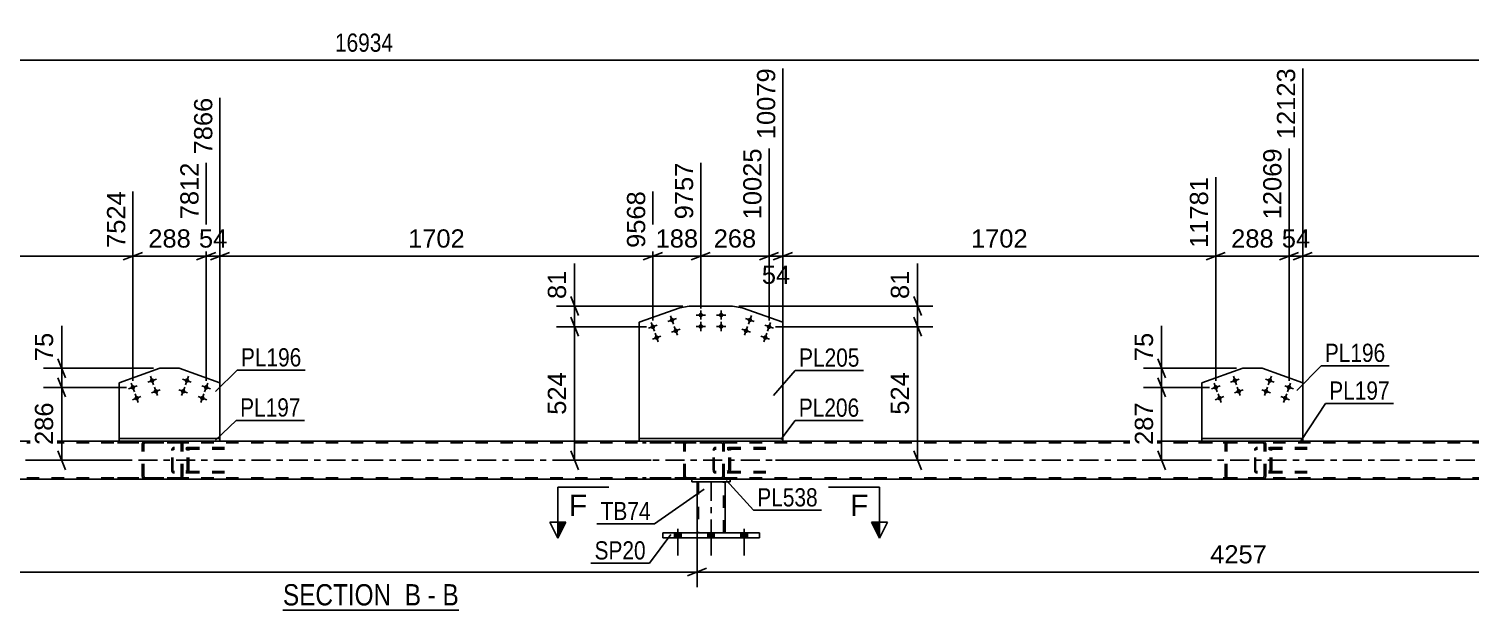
# Model space of a CAD drawing. Header units: millimetres. Extents: x -73 to 768, y -405 to 189.
# Drawn here: x 314.4 to 541, y -249.4 to -158 of the extents above; entities that cross this region are included whole.
import ezdxf

# ---------------------------------------------------------------- set-up
doc = ezdxf.new("R2010")
doc.units = ezdxf.units.MM
doc.linetypes.add('DXK_LINE_DOT2', pattern=[3.9198, 1.9599, -1.9599])
doc.linetypes.add('DXK_LINE_DOT3', pattern=[5.9187, 2.979, -0.9799, 0.9799, -0.9799])
doc.styles.add('Arial', font='ARIAL.TTF', dxfattribs={"height": 0.2})
doc.styles.add('Arial Narrow', font='ARIALN.TTF', dxfattribs={"height": 0.2})

# ---------------------------------------------------------------- blocks, each defined once
blk = doc.blocks.new('Unknown-122572935-17 - 5860')
at = {"color": 6, "linetype": 'Continuous'}
blk.add_line((354.33, -249.39), (381.97, -249.39), dxfattribs=at)
at = {"color": 0, "linetype": 'Continuous'}
blk.add_wipeout([(372.44, -248.64), (372.44, -245.14), (354.33, -245.14), (354.33, -248.64)], dxfattribs=at)
at = {"color": 7, "linetype": 'Continuous', "style": 'Arial Narrow'}
blk.add_text('SECTION ', height=3.34, dxfattribs=at).set_placement((354.33, -248.64))
at = {"color": 0, "linetype": 'Continuous'}
blk.add_wipeout([(376.04, -248.64), (376.04, -245.14), (373.49, -245.14), (373.49, -248.64)], dxfattribs=at)
at = {"color": 7, "linetype": 'Continuous', "style": 'Arial Narrow'}
blk.add_text('B', height=3.34, dxfattribs=at).set_placement((373.49, -248.64))
at = {"color": 0, "linetype": 'Continuous'}
blk.add_wipeout([(378.37, -248.64), (378.37, -245.14), (377.09, -245.14), (377.09, -248.64)], dxfattribs=at)
at = {"color": 7, "linetype": 'Continuous', "style": 'Arial Narrow'}
blk.add_text('-', height=3.34, dxfattribs=at).set_placement((377.09, -248.64))
at = {"color": 0, "linetype": 'Continuous'}
blk.add_wipeout([(381.97, -248.64), (381.97, -245.14), (379.42, -245.14), (379.42, -248.64)], dxfattribs=at)
at = {"color": 7, "linetype": 'Continuous', "style": 'Arial Narrow'}
blk.add_text('B', height=3.34, dxfattribs=at).set_placement((379.42, -248.64))
blk = doc.blocks.new('Part-122572935-5940 - 5860')
at = {"color": 7, "linetype": 'DXK_LINE_DOT2'}
for p, q in [((508.35, -222.82), (496, -222.82)), ((508.35, -223.06), (496, -223.06)), ((502.52, -223.11), (502.48, -223.3)), ((502.48, -228.34), (502.48, -223.3)), ((502.74, -223.3), (502.76, -223.21)), ((502.74, -228.34), (502.74, -223.3)), ((502.76, -223.21), (502.81, -223.13)), ((502.99, -222.82), (502.8, -222.85)), ((502.81, -223.13), (502.89, -223.08)), ((502.89, -223.08), (502.99, -223.06)), ((508.55, -222.85), (508.35, -222.82)), ((508.35, -223.06), (508.45, -223.08)), ((508.45, -223.08), (508.54, -223.13)), ((508.54, -223.13), (508.59, -223.21)), ((508.59, -223.21), (508.61, -223.3)), ((508.61, -228.34), (508.61, -223.3)), ((508.87, -223.3), (508.83, -223.11)), ((508.87, -228.34), (508.87, -223.3)), ((508.35, -228.58), (496, -228.58)), ((508.35, -228.82), (496, -228.82)), ((502.48, -228.34), (502.52, -228.52)), ((502.76, -228.43), (502.74, -228.34)), ((502.81, -228.51), (502.76, -228.43)), ((502.8, -228.78), (502.99, -228.82)), ((502.89, -228.56), (502.81, -228.51)), ((502.99, -228.58), (502.89, -228.56)), ((508.45, -228.56), (508.35, -228.58)), ((508.35, -228.82), (508.55, -228.78)), ((508.54, -228.51), (508.45, -228.56)), ((508.59, -228.43), (508.54, -228.51)), ((508.61, -228.34), (508.59, -228.43)), ((508.83, -228.52), (508.87, -228.34))]:
    blk.add_line(p, q, dxfattribs=at)
for centre, start, end in [((502.97, -223.32), 110.7583, 155.68), ((508.37, -223.32), 24.32, 69.2417), ((502.97, -228.32), 204.32, 249.2417), ((508.37, -228.32), 290.7583, 335.68)]:
    blk.add_arc(centre, 0.496, start, end, dxfattribs=at)
blk = doc.blocks.new('Part-122572935-5867 - 5860')
at = {"color": 2, "linetype": 'Continuous'}
for p, q in [((498.84, -213.64), (505.25, -211.37)), ((505.25, -211.37), (508.28, -211.37)), ((508.28, -211.37), (514.69, -213.64)), ((498.84, -222.42), (498.84, -213.64)), ((514.69, -213.64), (514.69, -222.42))]:
    blk.add_line(p, q, dxfattribs=at)
at = {"color": 7, "linetype": 'DXK_LINE_DOT2'}
blk.add_line((514.69, -222.42), (498.84, -222.42), dxfattribs=at)
blk = doc.blocks.new('Bolt-122572935-5870 - 5860')
at = {"linetype": 'Continuous'}
for points in [[(428.09, -203.89, -1), (427.41, -203.65, -1)], [(427.49, -205.59, -1), (426.81, -205.35, -1)], [(430.51, -206.66, -1), (429.83, -206.42, -1)], [(431.11, -204.96, -1), (430.43, -204.72, -1)]]:
    blk.add_hatch(color=1, dxfattribs=at).paths.add_polyline_path(points)
at = {"color": 1, "linetype": 'Continuous'}
for p, q in [((428.43, -204.01), (427.08, -203.53)), ((427.99, -203.09), (427.51, -204.45)), ((427.83, -205.71), (426.47, -205.23)), ((427.39, -204.79), (426.91, -206.15)), ((430.41, -205.86), (429.93, -207.22)), ((431.45, -205.08), (430.09, -204.6)), ((431.01, -204.16), (430.53, -205.52)), ((430.85, -206.78), (429.49, -206.3))]:
    blk.add_line(p, q, dxfattribs=at)
blk = doc.blocks.new('Bolt-122572935-5997 - 5860')
at = {"linetype": 'Continuous'}
for points in [[(415.92, -238.02), (416.96, -238.02), (416.96, -237.22), (415.92, -237.22)], [(415.92, -238.02), (416.96, -238.02), (416.96, -237.22), (415.92, -237.22)], [(415.92, -238.02), (416.96, -238.02), (416.96, -237.22), (415.92, -237.22)], [(421.12, -238.02), (422.16, -238.02), (422.16, -237.22), (421.12, -237.22)], [(421.12, -238.02), (422.16, -238.02), (422.16, -237.22), (421.12, -237.22)], [(426.32, -238.02), (427.36, -238.02), (427.36, -237.22), (426.32, -237.22)], [(426.32, -238.02), (427.36, -238.02), (427.36, -237.22), (426.32, -237.22)], [(426.32, -238.02), (427.36, -238.02), (427.36, -237.22), (426.32, -237.22)]]:
    blk.add_hatch(color=1, dxfattribs=at).paths.add_polyline_path(points)
at = {"color": 1, "linetype": 'Continuous'}
for p, q in [((415.92, -237.22), (415.92, -238.02)), ((415.92, -237.22), (415.92, -238.02)), ((415.92, -237.22), (415.92, -238.02)), ((416.44, -236.62), (416.44, -240.82)), ((416.44, -236.62), (416.44, -240.82)), ((416.44, -236.62), (416.44, -240.82)), ((416.96, -237.22), (416.96, -238.02)), ((416.96, -237.22), (416.96, -238.02)), ((416.96, -237.22), (416.96, -238.02)), ((421.12, -237.22), (421.12, -238.02)), ((421.12, -237.22), (421.12, -238.02)), ((421.64, -236.62), (421.64, -240.82)), ((421.64, -236.62), (421.64, -240.82)), ((422.16, -237.22), (422.16, -238.02)), ((422.16, -237.22), (422.16, -238.02)), ((426.32, -237.22), (426.32, -238.02)), ((426.32, -237.22), (426.32, -238.02)), ((426.32, -237.22), (426.32, -238.02)), ((426.84, -236.62), (426.84, -240.82)), ((426.84, -236.62), (426.84, -240.82)), ((426.84, -236.62), (426.84, -240.82)), ((427.36, -237.22), (427.36, -238.02)), ((427.36, -237.22), (427.36, -238.02)), ((427.36, -237.22), (427.36, -238.02))]:
    blk.add_line(p, q, dxfattribs=at)
blk = doc.blocks.new('Bolt-122572935-5862 - 5860')
at = {"linetype": 'Continuous'}
for points in [[(509.85, -213.41, -1), (509.17, -213.17, -1)], [(509.25, -215.1, -1), (508.57, -214.86, -1)], [(512.87, -214.48, -1), (512.19, -214.24, -1)], [(512.26, -216.17, -1), (511.59, -215.93, -1)]]:
    blk.add_hatch(color=1, dxfattribs=at).paths.add_polyline_path(points)
at = {"color": 1, "linetype": 'Continuous'}
for p, q in [((509.75, -212.61), (509.27, -213.97)), ((509.59, -215.23), (508.23, -214.74)), ((509.15, -214.31), (508.67, -215.66)), ((510.19, -213.53), (508.83, -213.05)), ((513.21, -214.6), (511.85, -214.12)), ((512.77, -213.68), (512.29, -215.04)), ((512.6, -216.3), (511.25, -215.81)), ((512.17, -215.38), (511.68, -216.73))]:
    blk.add_line(p, q, dxfattribs=at)
blk = doc.blocks.new('Bolt-122572935-5868 - 5860')
at = {"linetype": 'Continuous'}
for points in [[(415.85, -203.65, -1), (415.17, -203.89, -1)], [(412.83, -204.72, -1), (412.15, -204.96, -1)], [(413.43, -206.42, -1), (412.76, -206.66, -1)], [(416.45, -205.35, -1), (415.77, -205.59, -1)]]:
    blk.add_hatch(color=1, dxfattribs=at).paths.add_polyline_path(points)
at = {"color": 1, "linetype": 'Continuous'}
for p, q in [((416.19, -203.53), (414.83, -204.01)), ((415.27, -203.1), (415.75, -204.45)), ((413.17, -204.6), (411.81, -205.08)), ((412.25, -204.17), (412.73, -205.52)), ((412.85, -205.86), (413.34, -207.22)), ((416.79, -205.23), (415.43, -205.71)), ((415.87, -204.79), (416.35, -206.15)), ((413.77, -206.3), (412.42, -206.78))]:
    blk.add_line(p, q, dxfattribs=at)
blk = doc.blocks.new('Bolt-122572935-5869 - 5860')
at = {"linetype": 'Continuous'}
for points in [[(420.39, -202.99, -1), (419.67, -202.99, -1)], [(423.59, -202.99, -1), (422.87, -202.99, -1)], [(420.39, -204.79, -1), (419.67, -204.79, -1)], [(423.59, -204.79, -1), (422.87, -204.79, -1)]]:
    blk.add_hatch(color=1, dxfattribs=at).paths.add_polyline_path(points)
at = {"color": 1, "linetype": 'Continuous'}
for p, q in [((420.75, -202.99), (419.31, -202.99)), ((420.03, -202.27), (420.03, -203.71)), ((423.95, -202.99), (422.51, -202.99)), ((423.23, -202.27), (423.23, -203.71)), ((420.75, -204.79), (419.31, -204.79)), ((420.03, -204.07), (420.03, -205.51)), ((423.95, -204.79), (422.51, -204.79)), ((423.23, -204.07), (423.23, -205.51))]:
    blk.add_line(p, q, dxfattribs=at)
blk = doc.blocks.new('Part-122572935-6034 - 5860')
at = {"color": 7, "linetype": 'DXK_LINE_DOT2'}
for p, q in [((692.3, -223.06), (29.76, -223.06)), ((344.42, -222.82), (328.57, -222.82)), ((432.93, -222.82), (410.33, -222.82)), ((514.69, -222.82), (498.84, -222.82)), ((692.3, -228.58), (29.76, -228.58)), ((424.64, -228.82), (418.64, -228.82))]:
    blk.add_line(p, q, dxfattribs=at)
at = {"color": 2, "linetype": 'Continuous'}
for p, q in [((328.57, -222.82), (259.29, -222.82)), ((410.33, -222.82), (344.42, -222.82)), ((498.84, -222.82), (432.93, -222.82)), ((580.6, -222.82), (514.69, -222.82)), ((418.64, -228.82), (169.24, -228.82)), ((588.91, -228.82), (424.64, -228.82))]:
    blk.add_line(p, q, dxfattribs=at)
at = {"color": 7, "linetype": 'DXK_LINE_DOT3'}
blk.add_line((29.76, -225.82), (692.3, -225.82), dxfattribs=at)
blk = doc.blocks.new('Bolt-122572935-5981 - 5860')
at = {"linetype": 'Continuous'}
for points in [[(339.58, -213.41, -1), (338.9, -213.17, -1)], [(338.98, -215.11, -1), (338.3, -214.87, -1)], [(342.6, -214.48, -1), (341.92, -214.24, -1)], [(342, -216.18, -1), (341.32, -215.94, -1)]]:
    blk.add_hatch(color=1, dxfattribs=at).paths.add_polyline_path(points)
at = {"color": 1, "linetype": 'Continuous'}
for p, q in [((339.48, -212.61), (339, -213.97)), ((339.32, -215.23), (337.96, -214.75)), ((338.88, -214.31), (338.4, -215.66)), ((339.92, -213.53), (338.56, -213.05)), ((342.94, -214.6), (341.58, -214.12)), ((342.5, -213.68), (342.02, -215.04)), ((342.34, -216.3), (340.98, -215.81)), ((341.9, -215.38), (341.42, -216.73))]:
    blk.add_line(p, q, dxfattribs=at)
blk = doc.blocks.new('Part-122572935-5939 - 5860')
at = {"color": 7, "linetype": 'DXK_LINE_DOT2'}
for p, q in [((423.22, -222.82), (410.86, -222.82)), ((423.22, -223.06), (410.86, -223.06)), ((417.39, -223.11), (417.35, -223.3)), ((417.35, -228.34), (417.35, -223.3)), ((417.6, -223.3), (417.62, -223.21)), ((417.6, -228.34), (417.6, -223.3)), ((417.62, -223.21), (417.68, -223.13)), ((417.86, -222.82), (417.66, -222.85)), ((417.68, -223.13), (417.76, -223.08)), ((417.76, -223.08), (417.86, -223.06)), ((423.42, -222.85), (423.22, -222.82)), ((423.22, -223.06), (423.32, -223.08)), ((423.32, -223.08), (423.4, -223.13)), ((423.4, -223.13), (423.46, -223.21)), ((423.46, -223.21), (423.48, -223.3)), ((423.48, -228.34), (423.48, -223.3)), ((423.73, -223.3), (423.69, -223.11)), ((423.73, -228.34), (423.73, -223.3)), ((423.22, -228.58), (410.86, -228.58)), ((423.22, -228.82), (410.86, -228.82)), ((417.35, -228.34), (417.39, -228.52)), ((417.62, -228.43), (417.6, -228.34)), ((417.68, -228.51), (417.62, -228.43)), ((417.66, -228.78), (417.86, -228.82)), ((417.76, -228.56), (417.68, -228.51)), ((417.86, -228.58), (417.76, -228.56)), ((423.32, -228.56), (423.22, -228.58)), ((423.22, -228.82), (423.42, -228.78)), ((423.4, -228.51), (423.32, -228.56)), ((423.46, -228.43), (423.4, -228.51)), ((423.48, -228.34), (423.46, -228.43)), ((423.69, -228.52), (423.73, -228.34))]:
    blk.add_line(p, q, dxfattribs=at)
for centre, start, end in [((417.84, -223.32), 110.7583, 155.68), ((423.24, -223.32), 24.32, 69.2417), ((417.84, -228.32), 204.32, 249.2417), ((423.24, -228.32), 290.7583, 335.68)]:
    blk.add_arc(centre, 0.496, start, end, dxfattribs=at)
blk = doc.blocks.new('Part-122572935-5959 - 5860')
at = {"color": 2, "linetype": 'Continuous'}
for p, q in [((416.74, -201.85), (418.23, -201.59)), ((418.23, -201.59), (425.03, -201.59)), ((425.03, -201.59), (426.53, -201.85)), ((410.33, -204.13), (416.74, -201.85)), ((426.53, -201.85), (432.93, -204.12)), ((410.33, -222.42), (410.33, -204.13)), ((432.93, -204.12), (432.93, -222.42))]:
    blk.add_line(p, q, dxfattribs=at)
at = {"color": 7, "linetype": 'DXK_LINE_DOT2'}
blk.add_line((432.93, -222.42), (410.33, -222.42), dxfattribs=at)
blk = doc.blocks.new('Bolt-122572935-5972 - 5860')
at = {"linetype": 'Continuous'}
for points in [[(504.36, -213.17, -1), (503.68, -213.41, -1)], [(501.34, -214.24, -1), (500.66, -214.48, -1)], [(504.96, -214.86, -1), (504.28, -215.1, -1)], [(501.94, -215.93, -1), (501.26, -216.17, -1)]]:
    blk.add_hatch(color=1, dxfattribs=at).paths.add_polyline_path(points)
at = {"color": 1, "linetype": 'Continuous'}
for p, q in [((503.78, -212.61), (504.26, -213.97)), ((501.68, -214.12), (500.32, -214.6)), ((500.76, -213.68), (501.24, -215.04)), ((504.7, -213.05), (503.34, -213.53)), ((505.3, -214.74), (503.94, -215.23)), ((504.38, -214.31), (504.86, -215.66)), ((502.28, -215.81), (500.93, -216.3)), ((501.36, -215.38), (501.84, -216.73))]:
    blk.add_line(p, q, dxfattribs=at)
blk = doc.blocks.new('Part-122572935-5980 - 5860')
at = {"color": 2, "linetype": 'Continuous'}
for p, q in [((328.57, -213.64), (334.98, -211.37)), ((334.98, -211.37), (338.01, -211.37)), ((338.01, -211.37), (344.42, -213.64)), ((328.57, -222.42), (328.57, -213.64)), ((344.42, -213.64), (344.42, -222.42))]:
    blk.add_line(p, q, dxfattribs=at)
at = {"color": 7, "linetype": 'DXK_LINE_DOT2'}
blk.add_line((344.42, -222.42), (328.57, -222.42), dxfattribs=at)
blk = doc.blocks.new('Bolt-122572935-5998 - 5860')
at = {"linetype": 'Continuous'}
for points in [[(334.09, -213.17, -1), (333.41, -213.41, -1)], [(331.07, -214.24, -1), (330.39, -214.48, -1)], [(334.69, -214.87, -1), (334.01, -215.11, -1)], [(331.67, -215.94, -1), (331, -216.18, -1)]]:
    blk.add_hatch(color=1, dxfattribs=at).paths.add_polyline_path(points)
at = {"color": 1, "linetype": 'Continuous'}
for p, q in [((333.51, -212.61), (333.99, -213.97)), ((331.41, -214.12), (330.05, -214.6)), ((330.49, -213.68), (330.97, -215.04)), ((334.43, -213.05), (333.07, -213.53)), ((335.03, -214.75), (333.67, -215.23)), ((334.11, -214.31), (334.59, -215.66)), ((332.01, -215.81), (330.66, -216.3)), ((331.09, -215.38), (331.58, -216.73))]:
    blk.add_line(p, q, dxfattribs=at)
blk = doc.blocks.new('Part-122572935-6059 - 5860')
at = {"color": 2, "linetype": 'Continuous'}
for p, q in [((414.04, -238.02), (414.04, -237.22)), ((414.04, -237.22), (429.24, -237.22)), ((429.24, -237.22), (429.24, -238.02)), ((429.24, -238.02), (414.04, -238.02))]:
    blk.add_line(p, q, dxfattribs=at)
blk = doc.blocks.new('Part-122572935-6067 - 5860')
at = {"color": 7, "linetype": 'DXK_LINE_DOT2'}
for p, q in [((338.09, -222.82), (325.73, -222.82)), ((338.09, -223.06), (325.73, -223.06)), ((332.25, -223.11), (332.21, -223.3)), ((332.21, -228.34), (332.21, -223.3)), ((332.47, -223.3), (332.49, -223.21)), ((332.47, -228.34), (332.47, -223.3)), ((332.49, -223.21), (332.54, -223.13)), ((332.72, -222.82), (332.53, -222.85)), ((332.54, -223.13), (332.63, -223.08)), ((332.63, -223.08), (332.72, -223.06)), ((338.28, -222.85), (338.09, -222.82)), ((338.09, -223.06), (338.18, -223.08)), ((338.18, -223.08), (338.27, -223.13)), ((338.27, -223.13), (338.32, -223.21)), ((338.32, -223.21), (338.34, -223.3)), ((338.34, -228.34), (338.34, -223.3)), ((338.6, -223.3), (338.56, -223.11)), ((338.6, -228.34), (338.6, -223.3)), ((338.09, -228.58), (325.73, -228.58)), ((338.09, -228.82), (325.73, -228.82)), ((332.21, -228.34), (332.25, -228.52)), ((332.49, -228.43), (332.47, -228.34)), ((332.54, -228.51), (332.49, -228.43)), ((332.53, -228.78), (332.72, -228.82)), ((332.63, -228.56), (332.54, -228.51)), ((332.72, -228.58), (332.63, -228.56)), ((338.18, -228.56), (338.09, -228.58)), ((338.09, -228.82), (338.28, -228.78)), ((338.27, -228.51), (338.18, -228.56)), ((338.32, -228.43), (338.27, -228.51)), ((338.34, -228.34), (338.32, -228.43)), ((338.56, -228.52), (338.6, -228.34))]:
    blk.add_line(p, q, dxfattribs=at)
for centre, start, end in [((332.7, -223.32), 110.7583, 155.68), ((338.11, -223.32), 24.32, 69.2417), ((332.7, -228.32), 204.32, 249.2417), ((338.11, -228.32), 290.7583, 335.68)]:
    blk.add_arc(centre, 0.496, start, end, dxfattribs=at)
blk = doc.blocks.new('Part-122572935-6119 - 5860')
at = {"color": 2, "linetype": 'Continuous'}
for p, q in [((410.33, -222.82), (410.33, -222.42)), ((410.33, -222.42), (432.93, -222.42)), ((432.93, -222.82), (410.33, -222.82)), ((432.93, -222.42), (432.93, -222.82))]:
    blk.add_line(p, q, dxfattribs=at)
blk = doc.blocks.new('Part-122572935-6139 - 5860')
at = {"color": 2, "linetype": 'Continuous'}
for p, q in [((419.44, -237.22), (419.44, -229.22)), ((423.84, -229.22), (423.84, -237.22))]:
    blk.add_line(p, q, dxfattribs=at)
at = {"color": 7, "linetype": 'DXK_LINE_DOT2'}
for p, q in [((419.44, -229.22), (423.84, -229.22)), ((419.68, -229.22), (419.68, -237.22)), ((423.6, -237.22), (423.6, -229.22)), ((423.84, -237.22), (419.44, -237.22))]:
    blk.add_line(p, q, dxfattribs=at)
at = {"color": 7, "linetype": 'DXK_LINE_DOT3'}
blk.add_line((421.64, -229.22), (421.64, -237.22), dxfattribs=at)
blk = doc.blocks.new('Part-122572935-6151 - 5860')
at = {"color": 2, "linetype": 'Continuous'}
for p, q in [((424.64, -228.82), (418.64, -228.82)), ((418.64, -228.82), (418.64, -229.22)), ((424.64, -228.82), (424.64, -229.22)), ((424.64, -229.22), (418.64, -229.22))]:
    blk.add_line(p, q, dxfattribs=at)
blk = doc.blocks.new('Part-122572935-6156 - 5860')
at = {"color": 2, "linetype": 'Continuous'}
for p, q in [((498.84, -222.82), (498.84, -222.42)), ((498.84, -222.42), (514.69, -222.42)), ((514.69, -222.82), (498.84, -222.82)), ((514.69, -222.42), (514.69, -222.82))]:
    blk.add_line(p, q, dxfattribs=at)
blk = doc.blocks.new('Part-122572935-6161 - 5860')
at = {"color": 2, "linetype": 'Continuous'}
for p, q in [((328.57, -222.82), (328.57, -222.42)), ((328.57, -222.42), (344.42, -222.42)), ((344.42, -222.82), (328.57, -222.82)), ((344.42, -222.42), (344.42, -222.82))]:
    blk.add_line(p, q, dxfattribs=at)
blk = doc.blocks.new('Part-122572935-6198 - 5860')
at = {"color": 7, "linetype": 'DXK_LINE_DOT2'}
for p, q in [((507.15, -224.11), (507.13, -224.3)), ((507.13, -227.34), (507.13, -224.3)), ((507.21, -223.96), (507.15, -224.11)), ((507.3, -223.85), (507.21, -223.96)), ((507.26, -224.3), (507.27, -224.21)), ((507.26, -227.34), (507.26, -224.3)), ((507.27, -224.21), (507.3, -224.13)), ((507.4, -223.82), (507.3, -223.85)), ((507.3, -224.13), (507.35, -224.08)), ((507.35, -224.08), (507.4, -224.06)), ((515.4, -223.82), (507.4, -223.82)), ((515.4, -224.06), (507.4, -224.06)), ((508.87, -224.06), (508.87, -223.82)), ((509.5, -223.85), (509.31, -223.82)), ((509.31, -224.06), (509.41, -224.08)), ((509.41, -224.08), (509.49, -224.13)), ((509.49, -224.13), (509.54, -224.21)), ((509.54, -224.21), (509.56, -224.3)), ((509.56, -227.34), (509.56, -224.3)), ((509.81, -224.3), (509.78, -224.11)), ((509.81, -227.34), (509.81, -224.3)), ((507.13, -227.34), (507.15, -227.52)), ((507.15, -227.52), (507.21, -227.68)), ((507.21, -227.68), (507.3, -227.78)), ((507.27, -227.43), (507.26, -227.34)), ((507.3, -227.51), (507.27, -227.43)), ((507.35, -227.56), (507.3, -227.51)), ((507.3, -227.78), (507.4, -227.82)), ((507.4, -227.58), (507.35, -227.56)), ((515.4, -227.58), (507.4, -227.58)), ((515.4, -227.82), (507.4, -227.82)), ((508.87, -227.82), (508.87, -227.58)), ((509.41, -227.56), (509.31, -227.58)), ((509.31, -227.82), (509.5, -227.78)), ((509.49, -227.51), (509.41, -227.56)), ((509.54, -227.43), (509.49, -227.51)), ((509.56, -227.34), (509.54, -227.43)), ((509.78, -227.52), (509.81, -227.34))]:
    blk.add_line(p, q, dxfattribs=at)
for centre, start, end in [((509.33, -224.31), 23.8951, 68.8487), ((509.33, -227.32), 291.1513, 336.1049)]:
    blk.add_arc(centre, 0.492, start, end, dxfattribs=at)
blk = doc.blocks.new('Part-122572935-6199 - 5860')
at = {"color": 7, "linetype": 'DXK_LINE_DOT2'}
for p, q in [((422.02, -224.11), (422, -224.3)), ((422, -227.34), (422, -224.3)), ((422.07, -223.96), (422.02, -224.11)), ((422.16, -223.85), (422.07, -223.96)), ((422.13, -224.3), (422.14, -224.21)), ((422.13, -227.34), (422.13, -224.3)), ((422.14, -224.21), (422.17, -224.13)), ((422.26, -223.82), (422.16, -223.85)), ((422.17, -224.13), (422.21, -224.08)), ((422.21, -224.08), (422.26, -224.06)), ((430.27, -223.82), (422.26, -223.82)), ((430.27, -224.06), (422.26, -224.06)), ((423.73, -224.06), (423.73, -223.82)), ((424.37, -223.85), (424.18, -223.82)), ((424.18, -224.06), (424.27, -224.08)), ((424.27, -224.08), (424.35, -224.13)), ((424.35, -224.13), (424.41, -224.21)), ((424.41, -224.21), (424.43, -224.3)), ((424.43, -227.34), (424.43, -224.3)), ((424.68, -224.3), (424.64, -224.11)), ((424.68, -227.34), (424.68, -224.3)), ((422, -227.34), (422.02, -227.52)), ((422.02, -227.52), (422.07, -227.68)), ((422.07, -227.68), (422.16, -227.78)), ((422.14, -227.43), (422.13, -227.34)), ((422.17, -227.51), (422.14, -227.43)), ((422.16, -227.78), (422.26, -227.82)), ((422.21, -227.56), (422.17, -227.51)), ((422.26, -227.58), (422.21, -227.56)), ((430.27, -227.58), (422.26, -227.58)), ((430.27, -227.82), (422.26, -227.82)), ((423.73, -227.82), (423.73, -227.58)), ((424.27, -227.56), (424.18, -227.58)), ((424.18, -227.82), (424.37, -227.78)), ((424.35, -227.51), (424.27, -227.56)), ((424.41, -227.43), (424.35, -227.51)), ((424.43, -227.34), (424.41, -227.43)), ((424.64, -227.52), (424.68, -227.34))]:
    blk.add_line(p, q, dxfattribs=at)
for centre, start, end in [((424.19, -224.31), 23.8951, 68.8487), ((424.19, -227.32), 291.1513, 336.1049)]:
    blk.add_arc(centre, 0.492, start, end, dxfattribs=at)
blk = doc.blocks.new('Part-122572935-6200 - 5860')
at = {"color": 7, "linetype": 'DXK_LINE_DOT2'}
for p, q in [((336.88, -224.11), (336.86, -224.3)), ((336.86, -227.34), (336.86, -224.3)), ((336.94, -223.96), (336.88, -224.11)), ((337.03, -223.85), (336.94, -223.96)), ((337, -224.3), (337.01, -224.21)), ((337, -227.34), (337, -224.3)), ((337.01, -224.21), (337.04, -224.13)), ((337.13, -223.82), (337.03, -223.85)), ((337.04, -224.13), (337.08, -224.08)), ((337.08, -224.08), (337.13, -224.06)), ((345.14, -223.82), (337.13, -223.82)), ((345.14, -224.06), (337.13, -224.06)), ((338.6, -224.06), (338.6, -223.82)), ((339.24, -223.85), (339.04, -223.82)), ((339.04, -224.06), (339.14, -224.08)), ((339.14, -224.08), (339.22, -224.13)), ((339.22, -224.13), (339.27, -224.21)), ((339.27, -224.21), (339.29, -224.3)), ((339.29, -227.34), (339.29, -224.3)), ((339.55, -224.3), (339.51, -224.11)), ((339.55, -227.34), (339.55, -224.3)), ((336.86, -227.34), (336.88, -227.52)), ((336.88, -227.52), (336.94, -227.68)), ((336.94, -227.68), (337.03, -227.78)), ((337.01, -227.43), (337, -227.34)), ((337.04, -227.51), (337.01, -227.43)), ((337.03, -227.78), (337.13, -227.82)), ((337.08, -227.56), (337.04, -227.51)), ((337.13, -227.58), (337.08, -227.56)), ((345.14, -227.58), (337.13, -227.58)), ((345.14, -227.82), (337.13, -227.82)), ((338.6, -227.82), (338.6, -227.58)), ((339.14, -227.56), (339.04, -227.58)), ((339.04, -227.82), (339.24, -227.78)), ((339.22, -227.51), (339.14, -227.56)), ((339.27, -227.43), (339.22, -227.51)), ((339.29, -227.34), (339.27, -227.43)), ((339.51, -227.52), (339.55, -227.34))]:
    blk.add_line(p, q, dxfattribs=at)
for centre, start, end in [((339.06, -224.31), 23.8951, 68.8487), ((339.06, -227.32), 291.1513, 336.1049)]:
    blk.add_arc(centre, 0.492, start, end, dxfattribs=at)
blk = doc.blocks.new('StraightDimension-122572935-6847 - 5860')
at = {"color": 7, "linetype": 'Continuous'}
for p, q in [((491.89, -212.86), (493.09, -215.86)), ((500, -214.36), (489.64, -214.36)), ((492.49, -225.82), (492.49, -214.36)), ((493.09, -227.32), (491.89, -224.32)), ((500, -225.82), (489.64, -225.82))]:
    blk.add_line(p, q, dxfattribs=at)
at = {"color": 0}
blk.add_wipeout([(491.74, -216.15), (487.54, -216.15), (487.54, -224.02), (491.74, -224.02)], dxfattribs=at)
at = {"color": 3, "style": 'Arial'}
blk.add_text('287', height=2.865, rotation=90.0002, dxfattribs=at).set_placement((491.14, -223.42))
blk = doc.blocks.new('StraightDimension-122572935-6338 - 5860')
at = {"color": 7, "linetype": 'Continuous'}
for p, q in [((400.79, -206.34), (399.59, -203.34)), ((411.49, -204.84), (397.34, -204.84)), ((400.19, -225.82), (400.19, -204.84)), ((399.59, -224.32), (400.79, -227.32)), ((412.24, -225.82), (397.34, -225.82))]:
    blk.add_line(p, q, dxfattribs=at)
at = {"color": 0}
blk.add_wipeout([(399.44, -211.4), (395.24, -211.4), (395.24, -219.27), (399.44, -219.27)], dxfattribs=at)
at = {"color": 3, "style": 'Arial'}
blk.add_text('524', height=2.865, rotation=90.0002, dxfattribs=at).set_placement((398.84, -218.67))
blk = doc.blocks.new('StraightDimension-122572935-6863 - 5860')
at = {"color": 7, "linetype": 'Continuous'}
for p, q in [((491.89, -209.87), (493.09, -212.87)), ((504.25, -211.37), (489.64, -211.37)), ((493.09, -215.86), (491.89, -212.86)), ((492.49, -214.36), (492.49, -211.37)), ((500, -214.36), (489.64, -214.36))]:
    blk.add_line(p, q, dxfattribs=at)
at = {"color": 0}
blk.add_wipeout([(491.74, -205.19), (487.54, -205.19), (487.54, -210.84), (491.74, -210.84)], dxfattribs=at)
at = {"color": 7, "linetype": 'Continuous'}
blk.add_line((492.49, -211.37), (492.49, -204.67), dxfattribs=at)
blk.add_line((492.49, -211.37), (492.49, -204.67), dxfattribs=at)
at = {"color": 3, "style": 'Arial'}
blk.add_text('75', height=2.865, rotation=90.0002, dxfattribs=at).set_placement((491.14, -210.24))
blk = doc.blocks.new('StraightDimension-122572935-6328 - 5860')
at = {"color": 7, "linetype": 'Continuous'}
for p, q in [((417.23, -201.59), (397.34, -201.59)), ((399.59, -200.09), (400.79, -203.09)), ((400.19, -204.84), (400.19, -201.59)), ((400.79, -206.34), (399.59, -203.34)), ((411.49, -204.84), (397.34, -204.84))]:
    blk.add_line(p, q, dxfattribs=at)
at = {"color": 0}
blk.add_wipeout([(399.44, -195.42), (395.24, -195.42), (395.24, -201.07), (399.44, -201.07)], dxfattribs=at)
at = {"color": 7, "linetype": 'Continuous'}
blk.add_line((400.19, -201.59), (400.19, -194.9), dxfattribs=at)
blk.add_line((400.19, -201.59), (400.19, -194.9), dxfattribs=at)
at = {"color": 3, "style": 'Arial'}
blk.add_text('81', height=2.865, rotation=90.0002, dxfattribs=at).set_placement((398.84, -200.47))
blk = doc.blocks.new('StraightDimension-122572935-6251 - 5860')
at = {"color": 7, "linetype": 'Continuous'}
for p, q in [((426.03, -201.59), (456.52, -201.59)), ((453.52, -200.09), (454.72, -203.09)), ((454.12, -204.84), (454.12, -201.59)), ((454.72, -206.34), (453.52, -203.34)), ((431.77, -204.84), (456.52, -204.84))]:
    blk.add_line(p, q, dxfattribs=at)
at = {"color": 0}
blk.add_wipeout([(453.37, -195.42), (449.17, -195.42), (449.17, -201.07), (453.37, -201.07)], dxfattribs=at)
at = {"color": 7, "linetype": 'Continuous'}
blk.add_line((454.12, -201.59), (454.12, -194.9), dxfattribs=at)
blk.add_line((454.12, -201.59), (454.12, -194.9), dxfattribs=at)
at = {"color": 3, "style": 'Arial'}
blk.add_text('81', height=2.865, rotation=90.0002, dxfattribs=at).set_placement((452.77, -200.47))
blk = doc.blocks.new('StraightDimension-122572935-6672 - 5860')
at = {"color": 7, "linetype": 'Continuous'}
for p, q in [((432.93, -221.42), (432.93, -164.23)), ((430.77, -203.84), (430.77, -176.83)), ((429.27, -194.34), (432.27, -193.14)), ((430.77, -193.74), (432.93, -193.74)), ((434.43, -193.14), (431.43, -194.34))]:
    blk.add_line(p, q, dxfattribs=at)
at = {"color": 0, "linetype": 'Continuous'}
blk.add_wipeout([(432.33, -163.63), (428.13, -163.63), (428.13, -175.94), (432.33, -175.94)], dxfattribs=at)
at = {"color": 0}
blk.add_wipeout([(434.68, -198.69), (434.68, -194.49), (429.03, -194.49), (429.03, -198.69)], dxfattribs=at)
at = {"color": 3, "linetype": 'Continuous', "style": 'Arial'}
blk.add_text('10079', height=2.865, rotation=90.0002, dxfattribs=at).set_placement((431.73, -175.34))
at = {"color": 3, "style": 'Arial'}
blk.add_text('54', height=2.865, dxfattribs=at).set_placement((429.63, -198.09))
blk = doc.blocks.new('StraightDimension-122572935-6263 - 5860')
at = {"color": 7, "linetype": 'Continuous'}
for p, q in [((454.72, -206.34), (453.52, -203.34)), ((431.77, -204.84), (456.52, -204.84)), ((454.12, -225.82), (454.12, -204.84)), ((453.52, -224.32), (454.72, -227.32)), ((431.77, -225.82), (456.52, -225.82))]:
    blk.add_line(p, q, dxfattribs=at)
at = {"color": 0}
blk.add_wipeout([(453.37, -211.39), (449.17, -211.39), (449.17, -219.26), (453.37, -219.26)], dxfattribs=at)
at = {"color": 3, "style": 'Arial'}
blk.add_text('524', height=2.865, rotation=90.0002, dxfattribs=at).set_placement((452.77, -218.66))
blk = doc.blocks.new('StraightDimension-122572935-6355 - 5860')
at = {"color": 7, "linetype": 'Continuous'}
for p, q in [((318.94, -209.87), (320.14, -212.87)), ((333.98, -211.37), (316.69, -211.37)), ((320.14, -215.86), (318.94, -212.86)), ((319.54, -214.36), (319.54, -211.37)), ((329.73, -214.36), (316.69, -214.36))]:
    blk.add_line(p, q, dxfattribs=at)
at = {"color": 0}
blk.add_wipeout([(318.79, -205.2), (314.59, -205.2), (314.59, -210.84), (318.79, -210.84)], dxfattribs=at)
at = {"color": 7, "linetype": 'Continuous'}
blk.add_line((319.54, -211.37), (319.54, -204.67), dxfattribs=at)
blk.add_line((319.54, -211.37), (319.54, -204.67), dxfattribs=at)
at = {"color": 3, "style": 'Arial'}
blk.add_text('75', height=2.865, rotation=90.0002, dxfattribs=at).set_placement((318.19, -210.24))
blk = doc.blocks.new('StraightDimension-122572935-6365 - 5860')
at = {"color": 7, "linetype": 'Continuous'}
for p, q in [((318.94, -212.86), (320.14, -215.86)), ((329.73, -214.36), (316.69, -214.36)), ((319.54, -225.82), (319.54, -214.36)), ((320.14, -227.32), (318.94, -224.32)), ((329.73, -225.82), (316.69, -225.82))]:
    blk.add_line(p, q, dxfattribs=at)
at = {"color": 0}
blk.add_wipeout([(318.79, -216.15), (314.59, -216.15), (314.59, -224.02), (318.79, -224.02)], dxfattribs=at)
at = {"color": 3, "style": 'Arial'}
blk.add_text('286', height=2.865, rotation=90.0002, dxfattribs=at).set_placement((318.19, -223.42))
blk = doc.blocks.new('StraightDimension-122572935-6506 - 5860')
at = {"color": 7, "linetype": 'Continuous'}
blk.add_line((29.76, -162.95), (704.4, -162.95), dxfattribs=at)
at = {"color": 0}
blk.add_wipeout([(372.25, -162.2), (372.25, -158), (361.91, -158), (361.91, -162.2)], dxfattribs=at)
at = {"color": 3, "style": 'Arial Narrow'}
blk.add_text('16934', height=2.863, dxfattribs=at).set_placement((362.51, -161.6))
blk = doc.blocks.new('StraightDimension-122572935-6695 - 5860')
at = {"color": 7, "linetype": 'Continuous'}
for p, q in [((514.69, -221.42), (514.69, -164.23)), ((512.53, -213.36), (512.53, -176.83)), ((511.03, -194.34), (514.03, -193.14)), ((512.53, -193.74), (514.69, -193.74)), ((516.19, -193.14), (513.19, -194.34))]:
    blk.add_line(p, q, dxfattribs=at)
at = {"color": 0, "linetype": 'Continuous'}
blk.add_wipeout([(514.09, -163.63), (509.89, -163.63), (509.89, -175.94), (514.09, -175.94)], dxfattribs=at)
at = {"color": 0}
blk.add_wipeout([(516.43, -192.99), (516.43, -188.79), (510.79, -188.79), (510.79, -192.99)], dxfattribs=at)
at = {"color": 3, "linetype": 'Continuous', "style": 'Arial'}
blk.add_text('12123', height=2.865, rotation=90.0002, dxfattribs=at).set_placement((513.49, -175.34))
at = {"color": 3, "style": 'Arial'}
blk.add_text('54', height=2.865, dxfattribs=at).set_placement((511.39, -192.39))
blk = doc.blocks.new('StraightDimension-122572935-6624 - 5860')
at = {"color": 7, "linetype": 'Continuous'}
for p, q in [((259.29, -221.42), (259.29, -168.85)), ((330.73, -213.36), (330.73, -183.55)), ((260.79, -193.14), (257.79, -194.34)), ((259.29, -193.74), (330.73, -193.74)), ((329.23, -194.34), (332.23, -193.14))]:
    blk.add_line(p, q, dxfattribs=at)
at = {"color": 0, "linetype": 'Continuous'}
blk.add_wipeout([(330.13, -182.95), (325.93, -182.95), (325.93, -193.04), (330.13, -193.04)], dxfattribs=at)
at = {"color": 0}
blk.add_wipeout([(300.06, -192.99), (300.06, -188.79), (289.96, -188.79), (289.96, -192.99)], dxfattribs=at)
at = {"color": 3, "linetype": 'Continuous', "style": 'Arial'}
blk.add_text('7524', height=2.865, rotation=90.0002, dxfattribs=at).set_placement((329.53, -192.44))
at = {"color": 3, "style": 'Arial'}
blk.add_text('1786', height=2.865, dxfattribs=at).set_placement((290.56, -192.39))
blk = doc.blocks.new('StraightDimension-122572935-6631 - 5860')
at = {"color": 7, "linetype": 'Continuous'}
for p, q in [((342.26, -213.36), (342.26, -179.05)), ((330.73, -213.36), (330.73, -183.55)), ((329.23, -194.34), (332.23, -193.14)), ((330.73, -193.74), (342.26, -193.74)), ((343.76, -193.14), (340.76, -194.34))]:
    blk.add_line(p, q, dxfattribs=at)
at = {"color": 0}
blk.add_wipeout([(340.43, -192.99), (340.43, -188.79), (332.56, -188.79), (332.56, -192.99)], dxfattribs=at)
at = {"color": 0, "linetype": 'Continuous'}
blk.add_wipeout([(341.66, -178.45), (337.46, -178.45), (337.46, -188.54), (341.66, -188.54)], dxfattribs=at)
at = {"color": 3, "linetype": 'Continuous', "style": 'Arial'}
blk.add_text('7812', height=2.865, rotation=90.0002, dxfattribs=at).set_placement((341.06, -187.94))
at = {"color": 3, "style": 'Arial'}
blk.add_text('288', height=2.865, dxfattribs=at).set_placement((333.16, -192.39))
blk = doc.blocks.new('StraightDimension-122572935-6640 - 5860')
at = {"color": 7, "linetype": 'Continuous'}
for p, q in [((344.42, -221.42), (344.42, -168.85)), ((342.26, -213.36), (342.26, -179.05)), ((340.76, -194.34), (343.76, -193.14)), ((342.26, -193.74), (344.42, -193.74)), ((345.92, -193.14), (342.92, -194.34))]:
    blk.add_line(p, q, dxfattribs=at)
at = {"color": 0, "linetype": 'Continuous'}
blk.add_wipeout([(343.82, -168.25), (339.62, -168.25), (339.62, -178.34), (343.82, -178.34)], dxfattribs=at)
at = {"color": 0}
blk.add_wipeout([(346.16, -192.99), (346.16, -188.79), (340.52, -188.79), (340.52, -192.99)], dxfattribs=at)
at = {"color": 3, "linetype": 'Continuous', "style": 'Arial'}
blk.add_text('7866', height=2.865, rotation=90.0002, dxfattribs=at).set_placement((343.22, -177.74))
at = {"color": 3, "style": 'Arial'}
blk.add_text('54', height=2.865, dxfattribs=at).set_placement((341.12, -192.39))
blk = doc.blocks.new('StraightDimension-122572935-6647 - 5860')
at = {"color": 7, "linetype": 'Continuous'}
for p, q in [((344.42, -221.42), (344.42, -168.85)), ((412.49, -203.84), (412.49, -183.55)), ((345.92, -193.14), (342.92, -194.34)), ((344.42, -193.74), (412.49, -193.74)), ((410.99, -194.34), (413.99, -193.14))]:
    blk.add_line(p, q, dxfattribs=at)
at = {"color": 0, "linetype": 'Continuous'}
blk.add_wipeout([(411.89, -182.95), (407.69, -182.95), (407.69, -193.04), (411.89, -193.04)], dxfattribs=at)
at = {"color": 0}
blk.add_wipeout([(383.51, -192.99), (383.51, -188.79), (373.41, -188.79), (373.41, -192.99)], dxfattribs=at)
at = {"color": 3, "linetype": 'Continuous', "style": 'Arial'}
blk.add_text('9568', height=2.865, rotation=90.0002, dxfattribs=at).set_placement((411.29, -192.44))
at = {"color": 3, "style": 'Arial'}
blk.add_text('1702', height=2.865, dxfattribs=at).set_placement((374.01, -192.39))
blk = doc.blocks.new('StraightDimension-122572935-6654 - 5860')
at = {"color": 7, "linetype": 'Continuous'}
for p, q in [((420.03, -201.99), (420.03, -179.05)), ((412.49, -203.84), (412.49, -183.55)), ((410.99, -194.34), (413.99, -193.14)), ((412.49, -193.74), (420.03, -193.74)), ((421.53, -193.14), (418.53, -194.34))]:
    blk.add_line(p, q, dxfattribs=at)
at = {"color": 0}
blk.add_wipeout([(420.2, -192.99), (420.2, -188.79), (412.33, -188.79), (412.33, -192.99)], dxfattribs=at)
at = {"color": 0, "linetype": 'Continuous'}
blk.add_wipeout([(419.43, -178.45), (415.23, -178.45), (415.23, -188.54), (419.43, -188.54)], dxfattribs=at)
at = {"color": 3, "linetype": 'Continuous', "style": 'Arial'}
blk.add_text('9757', height=2.865, rotation=90.0002, dxfattribs=at).set_placement((418.83, -187.94))
at = {"color": 3, "style": 'Arial'}
blk.add_text('188', height=2.865, dxfattribs=at).set_placement((412.93, -192.39))
blk = doc.blocks.new('StraightDimension-122572935-6663 - 5860')
at = {"color": 7, "linetype": 'Continuous'}
for p, q in [((430.77, -203.84), (430.77, -176.83)), ((420.03, -201.99), (420.03, -179.05)), ((418.53, -194.34), (421.53, -193.14)), ((420.03, -193.74), (430.77, -193.74)), ((432.27, -193.14), (429.27, -194.34))]:
    blk.add_line(p, q, dxfattribs=at)
at = {"color": 0}
blk.add_wipeout([(429.34, -192.99), (429.34, -188.79), (421.46, -188.79), (421.46, -192.99)], dxfattribs=at)
at = {"color": 0, "linetype": 'Continuous'}
blk.add_wipeout([(430.17, -176.23), (425.97, -176.23), (425.97, -188.54), (430.17, -188.54)], dxfattribs=at)
at = {"color": 3, "linetype": 'Continuous', "style": 'Arial'}
blk.add_text('10025', height=2.865, rotation=90.0002, dxfattribs=at).set_placement((429.57, -187.94))
at = {"color": 3, "style": 'Arial'}
blk.add_text('268', height=2.865, dxfattribs=at).set_placement((422.06, -192.39))
blk = doc.blocks.new('StraightDimension-122572935-6679 - 5860')
at = {"color": 7, "linetype": 'Continuous'}
for p, q in [((432.93, -221.42), (432.93, -164.23)), ((501, -213.36), (501, -181.33)), ((434.43, -193.14), (431.43, -194.34)), ((432.93, -193.74), (501, -193.74)), ((499.5, -194.34), (502.5, -193.14))]:
    blk.add_line(p, q, dxfattribs=at)
at = {"color": 0, "linetype": 'Continuous'}
blk.add_wipeout([(500.4, -180.73), (496.2, -180.73), (496.2, -193.04), (500.4, -193.04)], dxfattribs=at)
at = {"color": 0}
blk.add_wipeout([(472.02, -192.99), (472.02, -188.79), (461.92, -188.79), (461.92, -192.99)], dxfattribs=at)
at = {"color": 3, "linetype": 'Continuous', "style": 'Arial'}
blk.add_text('11781', height=2.865, rotation=90.0002, dxfattribs=at).set_placement((499.8, -192.44))
at = {"color": 3, "style": 'Arial'}
blk.add_text('1702', height=2.865, dxfattribs=at).set_placement((462.52, -192.39))
blk = doc.blocks.new('StraightDimension-122572935-6686 - 5860')
at = {"color": 7, "linetype": 'Continuous'}
for p, q in [((512.53, -213.36), (512.53, -176.83)), ((501, -213.36), (501, -181.33)), ((499.5, -194.34), (502.5, -193.14)), ((501, -193.74), (512.53, -193.74)), ((514.03, -193.14), (511.03, -194.34))]:
    blk.add_line(p, q, dxfattribs=at)
at = {"color": 0}
blk.add_wipeout([(510.7, -192.99), (510.7, -188.79), (502.83, -188.79), (502.83, -192.99)], dxfattribs=at)
at = {"color": 0, "linetype": 'Continuous'}
blk.add_wipeout([(511.93, -176.23), (507.73, -176.23), (507.73, -188.54), (511.93, -188.54)], dxfattribs=at)
at = {"color": 3, "linetype": 'Continuous', "style": 'Arial'}
blk.add_text('12069', height=2.865, rotation=90.0002, dxfattribs=at).set_placement((511.33, -187.94))
at = {"color": 3, "style": 'Arial'}
blk.add_text('288', height=2.865, dxfattribs=at).set_placement((503.43, -192.39))
blk = doc.blocks.new('StraightDimension-122572935-6702 - 5860')
at = {"color": 7, "linetype": 'Continuous'}
for p, q in [((514.69, -221.42), (514.69, -164.23)), ((582.76, -203.84), (582.76, -181.33)), ((516.19, -193.14), (513.19, -194.34)), ((514.69, -193.74), (582.76, -193.74)), ((581.26, -194.34), (584.26, -193.14))]:
    blk.add_line(p, q, dxfattribs=at)
at = {"color": 0, "linetype": 'Continuous'}
blk.add_wipeout([(582.16, -180.73), (577.96, -180.73), (577.96, -193.04), (582.16, -193.04)], dxfattribs=at)
at = {"color": 0}
blk.add_wipeout([(553.77, -192.99), (553.77, -188.79), (543.68, -188.79), (543.68, -192.99)], dxfattribs=at)
at = {"color": 3, "linetype": 'Continuous', "style": 'Arial'}
blk.add_text('13825', height=2.865, rotation=90.0002, dxfattribs=at).set_placement((581.56, -192.44))
at = {"color": 3, "style": 'Arial'}
blk.add_text('1702', height=2.865, dxfattribs=at).set_placement((544.28, -192.39))
blk = doc.blocks.new('StraightDimension-122572935-6772 - 5860')
at = {"color": 7, "linetype": 'Continuous'}
for p, q in [((419.44, -230.22), (419.44, -245.79)), ((164.04, -243.39), (419.44, -243.39)), ((417.94, -243.99), (420.94, -242.79))]:
    blk.add_line(p, q, dxfattribs=at)
blk = doc.blocks.new('StraightDimension-122572935-6781 - 5860')
at = {"color": 7, "linetype": 'Continuous'}
for p, q in [((419.44, -230.22), (419.44, -245.79)), ((589.71, -230.22), (589.71, -245.79)), ((420.94, -242.79), (417.94, -243.99)), ((419.44, -243.39), (589.71, -243.39)), ((588.21, -243.99), (591.21, -242.79))]:
    blk.add_line(p, q, dxfattribs=at)
at = {"color": 0}
blk.add_wipeout([(509.62, -242.64), (509.62, -238.44), (499.53, -238.44), (499.53, -242.64)], dxfattribs=at)
at = {"color": 3, "style": 'Arial'}
blk.add_text('4257', height=2.865, dxfattribs=at).set_placement((500.13, -242.04))
blk = doc.blocks.new('Mark-122572935-5976 - 5860')
at = {"color": 0}
blk.add_wipeout([(357.23, -211.07), (357.23, -208.07), (347.73, -208.07), (347.73, -211.07)], dxfattribs=at)
blk.add_wipeout([(357.23, -211.07), (357.23, -208.07), (347.73, -208.07), (347.73, -211.07)], dxfattribs=at)
at = {"color": 30, "linetype": 'Continuous'}
for p, q in [((343.7, -214.99), (347.13, -211.67)), ((347.13, -211.67), (357.83, -211.67))]:
    blk.add_line(p, q, dxfattribs=at)
at = {"color": 3, "style": 'Arial Narrow'}
blk.add_text('PL196', height=2.863, dxfattribs=at).set_placement((347.73, -211.07))
blk = doc.blocks.new('Mark-122572935-5863 - 5860')
at = {"color": 0}
blk.add_wipeout([(527.67, -210.36), (527.67, -207.36), (518.16, -207.36), (518.16, -210.36)], dxfattribs=at)
blk.add_wipeout([(527.67, -210.36), (527.67, -207.36), (518.16, -207.36), (518.16, -210.36)], dxfattribs=at)
at = {"color": 30, "linetype": 'Continuous'}
for p, q in [((513.77, -214.85), (517.56, -210.96)), ((517.56, -210.96), (528.27, -210.96))]:
    blk.add_line(p, q, dxfattribs=at)
at = {"color": 3, "style": 'Arial Narrow'}
blk.add_text('PL196', height=2.863, dxfattribs=at).set_placement((518.16, -210.36))
blk = doc.blocks.new('Mark-122572935-6147 - 5860')
at = {"color": 0}
blk.add_wipeout([(438.43, -233.08), (438.43, -230.08), (428.92, -230.08), (428.92, -233.08)], dxfattribs=at)
blk.add_wipeout([(438.43, -233.08), (438.43, -230.08), (428.92, -230.08), (428.92, -233.08)], dxfattribs=at)
at = {"color": 30, "linetype": 'Continuous'}
for p, q in [((424.09, -228.99), (428.32, -233.68)), ((428.32, -233.68), (439.03, -233.68))]:
    blk.add_line(p, q, dxfattribs=at)
at = {"color": 3, "style": 'Arial Narrow'}
blk.add_text('PL538', height=2.863, dxfattribs=at).set_placement((428.92, -233.08))
blk = doc.blocks.new('Mark-122572935-5955 - 5860')
at = {"color": 0}
blk.add_wipeout([(444.99, -211.11), (444.99, -208.11), (435.49, -208.11), (435.49, -211.11)], dxfattribs=at)
blk.add_wipeout([(444.99, -211.11), (444.99, -208.11), (435.49, -208.11), (435.49, -211.11)], dxfattribs=at)
at = {"color": 30, "linetype": 'Continuous'}
for p, q in [((431.46, -215.65), (434.89, -211.71)), ((434.89, -211.71), (445.59, -211.71))]:
    blk.add_line(p, q, dxfattribs=at)
at = {"color": 3, "style": 'Arial Narrow'}
blk.add_text('PL205', height=2.863, dxfattribs=at).set_placement((435.49, -211.11))
blk = doc.blocks.new('Mark-122572935-6157 - 5860')
at = {"color": 0}
blk.add_wipeout([(357.11, -218.95), (357.11, -215.95), (347.6, -215.95), (347.6, -218.95)], dxfattribs=at)
blk.add_wipeout([(357.11, -218.95), (357.11, -215.95), (347.6, -215.95), (347.6, -218.95)], dxfattribs=at)
at = {"color": 30, "linetype": 'Continuous'}
for p, q in [((343.73, -222.65), (347, -219.55)), ((347, -219.55), (357.71, -219.55))]:
    blk.add_line(p, q, dxfattribs=at)
at = {"color": 3, "style": 'Arial Narrow'}
blk.add_text('PL197', height=2.863, dxfattribs=at).set_placement((347.6, -218.95))
blk = doc.blocks.new('Mark-122572935-6055 - 5860')
at = {"color": 0}
blk.add_wipeout([(411.37, -241.42), (411.37, -238.42), (403.33, -238.42), (403.33, -241.42)], dxfattribs=at)
blk.add_wipeout([(411.37, -241.42), (411.37, -238.42), (403.33, -238.42), (403.33, -241.42)], dxfattribs=at)
at = {"color": 30, "linetype": 'Continuous'}
for p in [(415.3, -237.49), (402.73, -242.02)]:
    blk.add_line(p, (411.97, -242.02), dxfattribs=at)
at = {"color": 3, "style": 'Arial Narrow'}
blk.add_text('SP20', height=2.863, dxfattribs=at).set_placement((403.33, -241.42))
blk = doc.blocks.new('Mark-122572935-6115 - 5860')
at = {"color": 0}
blk.add_wipeout([(444.95, -218.98), (444.95, -215.98), (435.45, -215.98), (435.45, -218.98)], dxfattribs=at)
blk.add_wipeout([(444.95, -218.98), (444.95, -215.98), (435.45, -215.98), (435.45, -218.98)], dxfattribs=at)
at = {"color": 30, "linetype": 'Continuous'}
for p, q in [((432.62, -222.55), (434.85, -219.58)), ((434.85, -219.58), (445.55, -219.58))]:
    blk.add_line(p, q, dxfattribs=at)
at = {"color": 3, "style": 'Arial Narrow'}
blk.add_text('PL206', height=2.863, dxfattribs=at).set_placement((435.45, -218.98))
blk = doc.blocks.new('Mark-122572935-6135 - 5860')
at = {"color": 0}
blk.add_wipeout([(412.14, -235.24), (412.14, -232.24), (404.29, -232.24), (404.29, -235.24)], dxfattribs=at)
blk.add_wipeout([(412.14, -235.24), (412.14, -232.24), (404.29, -232.24), (404.29, -235.24)], dxfattribs=at)
at = {"color": 30, "linetype": 'Continuous'}
for p in [(420.56, -230.39), (403.69, -235.84)]:
    blk.add_line(p, (412.74, -235.84), dxfattribs=at)
at = {"color": 3, "style": 'Arial Narrow'}
blk.add_text('TB74', height=2.863, dxfattribs=at).set_placement((404.29, -235.24))
blk = doc.blocks.new('Mark-122572935-6152 - 5860')
at = {"color": 0}
blk.add_wipeout([(528.35, -216.3), (528.35, -213.3), (518.85, -213.3), (518.85, -216.3)], dxfattribs=at)
blk.add_wipeout([(528.35, -216.3), (528.35, -213.3), (518.85, -213.3), (518.85, -216.3)], dxfattribs=at)
at = {"color": 30, "linetype": 'Continuous'}
for p, q in [((514.45, -222.7), (518.25, -216.9)), ((518.25, -216.9), (528.95, -216.9))]:
    blk.add_line(p, q, dxfattribs=at)
at = {"color": 3, "style": 'Arial Narrow'}
blk.add_text('PL197', height=2.863, dxfattribs=at).set_placement((518.85, -216.3))
blk = doc.blocks.new('SectionMark-122572935-6875 - 5860')
at = {"color": 6, "linetype": 'Continuous'}
for p, q in [((397.55, -230.06), (397.55, -238.06)), ((448.13, -230.06), (448.13, -238.06)), ((397.55, -238.06), (396.3, -235.56)), ((449.38, -235.56), (448.13, -238.06))]:
    blk.add_line(p, q, dxfattribs=at)
at = {"color": 0, "linetype": 'Continuous'}
for points in [[(402.16, -234.56), (402.16, -231.06), (399.3, -231.06), (399.3, -234.56)], [(446.38, -234.56), (446.38, -231.06), (443.53, -231.06), (443.53, -234.56)]]:
    blk.add_wipeout(points, dxfattribs=at)
at = {"linetype": 'Continuous'}
for points in [[(397.55, -235.56), (398.8, -235.56), (397.55, -238.06)], [(446.88, -235.56), (448.13, -235.56), (448.13, -238.06)]]:
    blk.add_hatch(color=6, dxfattribs=at).paths.add_polyline_path(points)
at = {"color": 6, "linetype": 'Continuous'}
for p, q in [((397.55, -230.06), (405.55, -230.06)), ((448.13, -230.06), (440.13, -230.06)), ((398.8, -235.56), (396.3, -235.56)), ((397.55, -238.06), (398.8, -235.56)), ((446.88, -235.56), (449.38, -235.56)), ((448.13, -238.06), (446.88, -235.56))]:
    blk.add_line(p, q, dxfattribs=at)
at = {"color": 3, "linetype": 'Continuous', "style": 'Arial'}
for p in [(399.3, -234.56), (443.53, -234.56)]:
    blk.add_text('F', height=3.34, dxfattribs=at).set_placement(p)

msp = doc.modelspace()

# ---------------------------------------------------------------- block references
for name in ['Part-122572935-5959 - 5860', 'Bolt-122572935-5868 - 5860', 'Bolt-122572935-5869 - 5860', 'Bolt-122572935-5870 - 5860', 'Part-122572935-5980 - 5860', 'Bolt-122572935-5998 - 5860', 'Bolt-122572935-5981 - 5860', 'Part-122572935-5867 - 5860', 'Bolt-122572935-5972 - 5860', 'Bolt-122572935-5862 - 5860', 'Part-122572935-6034 - 5860', 'Part-122572935-6067 - 5860', 'Part-122572935-6161 - 5860', 'Part-122572935-6200 - 5860', 'Part-122572935-6119 - 5860', 'Part-122572935-5939 - 5860', 'Part-122572935-6199 - 5860', 'Part-122572935-5940 - 5860', 'Part-122572935-6156 - 5860', 'Part-122572935-6198 - 5860', 'Part-122572935-6151 - 5860', 'Part-122572935-6139 - 5860', 'Part-122572935-6059 - 5860', 'Bolt-122572935-5997 - 5860', 'Unknown-122572935-17 - 5860']:
    msp.add_blockref(name, (0, 0))

# ---------------------------------------------------------------- next in the draw order: block references
for name in ['StraightDimension-122572935-6251 - 5860', 'StraightDimension-122572935-6338 - 5860', 'StraightDimension-122572935-6355 - 5860', 'StraightDimension-122572935-6847 - 5860', 'StraightDimension-122572935-6772 - 5860']:
    msp.add_blockref(name, (0, 0))

# ---------------------------------------------------------------- next in the draw order: block references
for name in ['StraightDimension-122572935-6672 - 5860', 'StraightDimension-122572935-6328 - 5860', 'StraightDimension-122572935-6863 - 5860', 'StraightDimension-122572935-6365 - 5860', 'StraightDimension-122572935-6781 - 5860', 'Mark-122572935-6055 - 5860']:
    msp.add_blockref(name, (0, 0))

# ---------------------------------------------------------------- next in the draw order: block references
for name in ['StraightDimension-122572935-6263 - 5860', 'Mark-122572935-6135 - 5860', 'Mark-122572935-6147 - 5860']:
    msp.add_blockref(name, (0, 0))

# ---------------------------------------------------------------- next in the draw order: block references
for name in ['StraightDimension-122572935-6506 - 5860', 'SectionMark-122572935-6875 - 5860']:
    msp.add_blockref(name, (0, 0))

# ---------------------------------------------------------------- next in the draw order: block references
for name in ['StraightDimension-122572935-6695 - 5860', 'StraightDimension-122572935-6624 - 5860']:
    msp.add_blockref(name, (0, 0))

# ---------------------------------------------------------------- next in the draw order: block references
msp.add_blockref('StraightDimension-122572935-6631 - 5860', (0, 0))

# ---------------------------------------------------------------- next in the draw order: block references
msp.add_blockref('StraightDimension-122572935-6640 - 5860', (0, 0))

# ---------------------------------------------------------------- next in the draw order: block references
msp.add_blockref('StraightDimension-122572935-6647 - 5860', (0, 0))

# ---------------------------------------------------------------- next in the draw order: block references
for name in ['StraightDimension-122572935-6654 - 5860', 'Mark-122572935-5976 - 5860']:
    msp.add_blockref(name, (0, 0))

# ---------------------------------------------------------------- next in the draw order: block references
for name in ['StraightDimension-122572935-6663 - 5860', 'Mark-122572935-6157 - 5860']:
    msp.add_blockref(name, (0, 0))

# ---------------------------------------------------------------- next in the draw order: block references
msp.add_blockref('StraightDimension-122572935-6679 - 5860', (0, 0))

# ---------------------------------------------------------------- next in the draw order: block references
for name in ['StraightDimension-122572935-6686 - 5860', 'Mark-122572935-5955 - 5860']:
    msp.add_blockref(name, (0, 0))

# ---------------------------------------------------------------- next in the draw order: block references
for name in ['StraightDimension-122572935-6702 - 5860', 'Mark-122572935-6115 - 5860']:
    msp.add_blockref(name, (0, 0))

# ---------------------------------------------------------------- next in the draw order: block references
msp.add_blockref('Mark-122572935-5863 - 5860', (0, 0))

# ---------------------------------------------------------------- next in the draw order: block references
msp.add_blockref('Mark-122572935-6152 - 5860', (0, 0))

doc.saveas('drawing.dxf')
